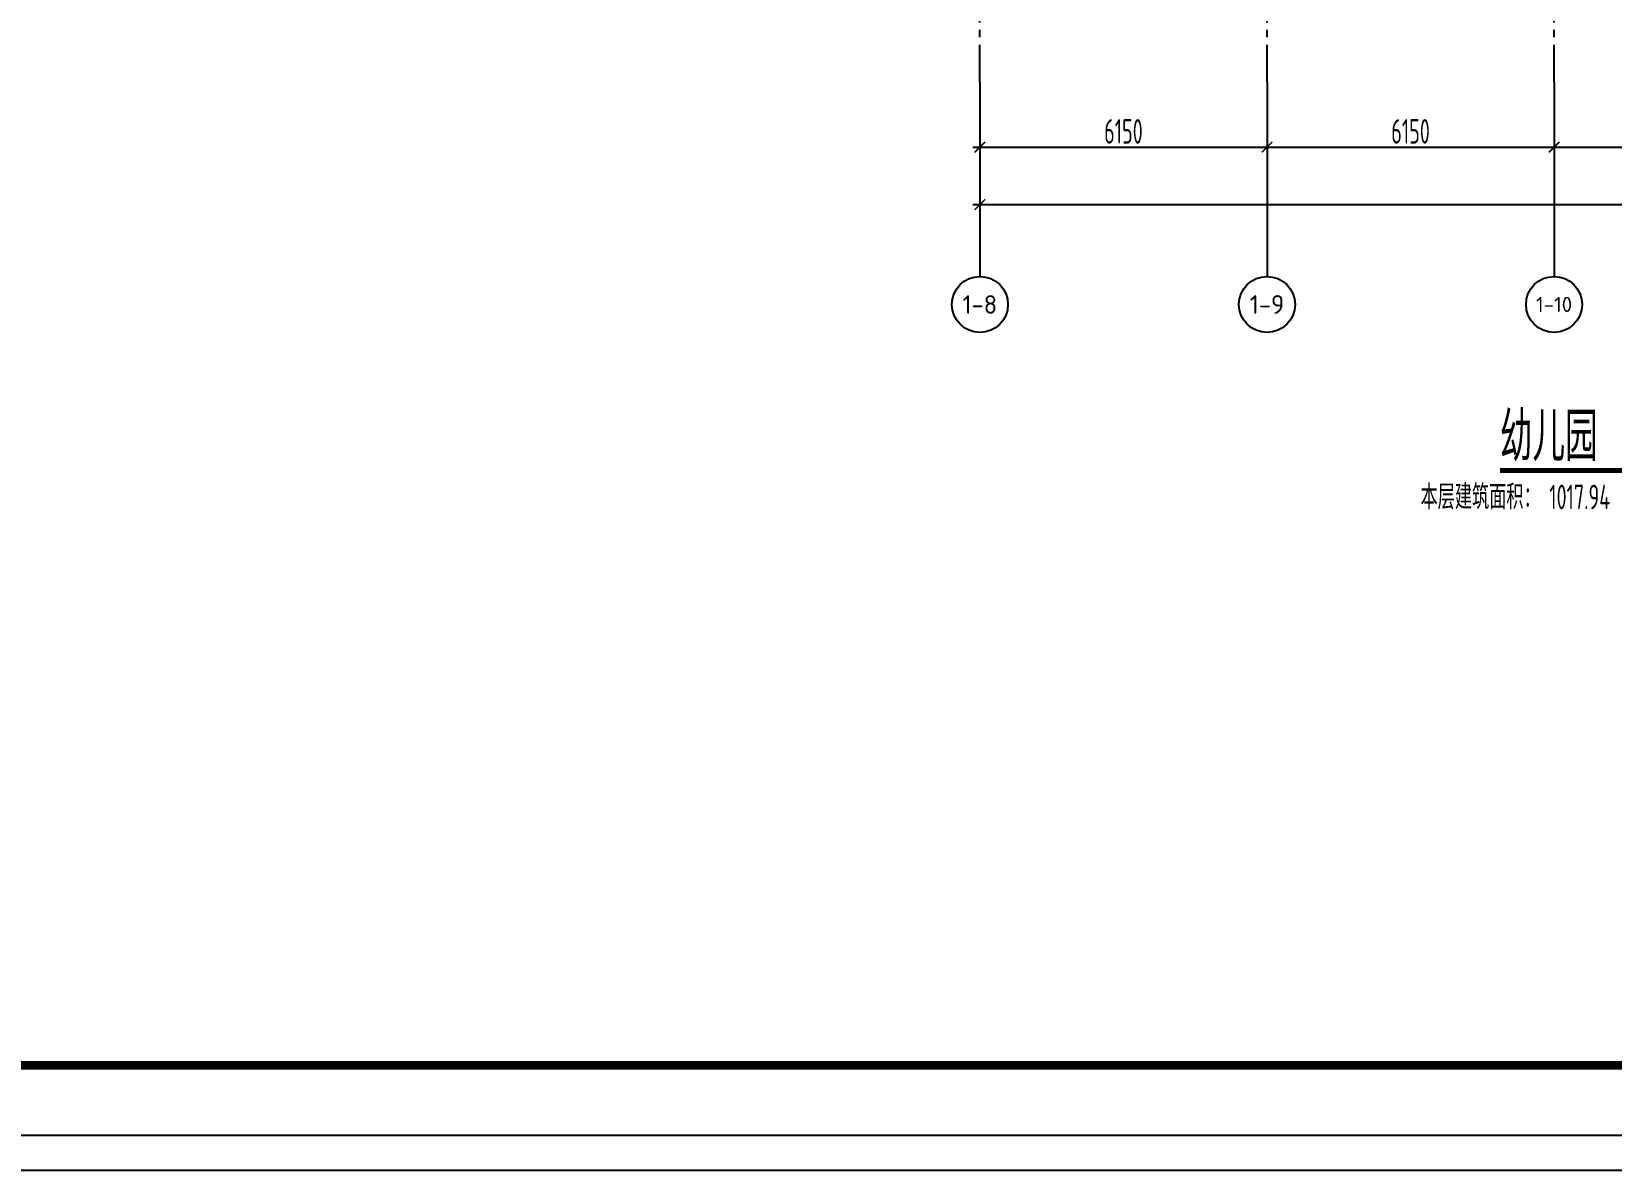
# Model space of a CAD drawing. Header units: millimetres. Extents: x -1048436 to -185795, y -983427 to 400387.
# Drawn here: x -749677 to -715835, y -85410 to -61020 of the extents above; entities that cross this region are included whole.
import ezdxf
from ezdxf.enums import TextEntityAlignment as Align

# ---------------------------------------------------------------- set-up
doc = ezdxf.new("R2010")
doc.units = ezdxf.units.MM
doc.header["$LTSCALE"] = 500
doc.linetypes.add('一层轴网$0$CENTER', pattern=[50.8, 31.75, -6.35, 6.35, -6.35])
for name, color, linetype in [('AXIS_TEXT', 7, 'Continuous'), ('C-SHET-TTLB', 11, 'Continuous'), ('PUB_TEXT', 7, 'Continuous'), ('一层轴网$0$建-文字', 4, 'Continuous'), ('一层轴网$0$建-符号', 150, 'Continuous'), ('一层轴网$0$建-轴线', 1, '一层轴网$0$CENTER'), ('建-符号', 13, 'Continuous'), ('通-图框-文字', 4, 'Continuous')]:
    doc.layers.add(name, color=color, linetype=linetype)
doc.styles.add('COMPLEX', font='COMPLEX')
doc.styles.add('ECADI', font='hzs.shx', dxfattribs={"width": 0.7, "bigfont": 'hztxt.shx'})
doc.styles.add('XD2008', font='xd-hzs.shx', dxfattribs={"width": 0.7, "bigfont": 'xd-hztxt.shx'})
doc.styles.add('一层轴网$0$XD2008', font='xd-hzs.shx', dxfattribs={"width": 0.7, "bigfont": 'xd-hztxt.shx'})
doc.styles.add('一层轴网$0$XD2008_T3', font='xd-hzs.shx', dxfattribs={"width": 0.7, "bigfont": 'xd-hztxt.shx'})
doc.dimstyles.new('一层轴网$0$XD100&&150', dxfattribs={"dimtxt": 525, "dimasz": 225, "dimexe": 150, "dimexo": 150, "dimgap": 75, "dimtad": 1, "dimdec": 0, "dimdsep": 46, "dimtxsty": '一层轴网$0$XD2008_T3', "dimblk": '一层轴网$0$_ARCHTICK', "dimcen": 2.5, "dimdle": 150, "dimclrt": 7, "dimaunit": 1, "dimadec": 0, "dimazin": 0, "dimtfac": 1, "dimtdec": 0, "dimtix": 1, "dimtmove": 0, "dimatfit": 3, "dimfxl": 1, "dimtolj": 1, "dimtzin": 0, "dimarcsym": 0})

# ---------------------------------------------------------------- blocks, each defined once
blk = doc.blocks.new('集团图框A0')
at = {"layer": 'C-SHET-TTLB'}
for points in [[(1015.73, -1212.37), (1015.73, -2063.37), (-183.27, -2063.37), (-183.27, -1212.37)], [(1010.73, -1217.37), (1010.73, -2058.37), (-178.27, -2058.37), (-178.27, -1217.37)]]:
    blk.add_lwpolyline(points, close=True, dxfattribs=at)
at = {"layer": 'C-SHET-TTLB', "const_width": 1.2}
blk.add_lwpolyline([(-159.87, -1227.37), (1000.73, -1227.37), (1000.73, -2048.37), (-159.87, -2048.37)], close=True, dxfattribs=at)
at = {"color": 2, "style": 'ECADI', "width": 0.7}
for tag, p in [('序号1', (929.61, -1745.73)), ('记要1', (957.8, -1745.75)), ('日期1', (993.15, -1745.56)), ('序号2', (929.61, -1751.61)), ('记要2', (957.8, -1751.63)), ('日期2', (993.15, -1751.44)), ('序号3', (929.61, -1757.47)), ('记要3', (957.8, -1757.49)), ('日期3', (993.15, -1757.31)), ('序号4', (929.61, -1763.36)), ('记要4', (957.8, -1763.38)), ('日期4', (993.15, -1763.19)), ('合作设计单位', (962.41, -1906.6)), ('审定人', (961.73, -1925.59)), ('审核人', (961.73, -1935.07)), ('设计总负责人', (961.73, -1944.83)), ('专业负责人', (961.73, -1955.56)), ('校对人', (961.73, -1965.81)), ('设计人', (961.73, -1975.68)), ('建设单位上', (964.26, -1983.78)), ('建设单位中', (964.26, -1987.74)), ('建设单位下', (964.26, -1991.58)), ('项目名称上', (964.24, -1996.15)), ('项目名称中', (964.24, -2000.23)), ('项目名称下', (964.24, -2004.18)), ('子项', (963.47, -2010.78)), ('图名上', (964.36, -2017.44)), ('图名中', (964.36, -2021.34)), ('图名下', (964.36, -2025.46)), ('工程编号', (946.99, -2031.42)), ('阶段', (983.81, -2031.45)), ('比例', (945.85, -2038.04)), ('专业', (983.61, -2037.82)), ('日期', (945.99, -2044.58)), ('图别、图号', (985.93, -2044.68))]:
    blk.add_attdef(tag, text='', height=3.5, dxfattribs=at).set_placement(p, align=Align.MIDDLE)
blk = doc.blocks.new('A0')
blk.add_blockref('集团图框A0', (-1070456.26, -656962.74))
blk = doc.blocks.new('_AXISO')
blk.add_circle((0, 0), 0.5)
at = {"layer": 'AXIS_TEXT', "style": 'COMPLEX', "width": 1.041667}
blk.add_attdef('A', text='', height=0.56, dxfattribs=at).set_placement((-0.25, -0.28), (0.25, -0.28), align=Align.FIT)
blk = doc.blocks.new('一层轴网$0$_ARCHTICK')
at = {"color": 0, "linetype": 'ByBlock', "const_width": 0.15}
blk.add_lwpolyline([(-0.5, -0.5), (0.5, 0.5)], dxfattribs=at)
blk = doc.blocks.new('*D3017')
at = {"layer": 'Defpoints', "color": 0, "transparency": 16777216}
for p in [(24000, -2500), (30150, -2500), (30150, -3900)]:
    blk.add_point(p, dxfattribs=at)
at = {"layer": '一层轴网$0$建-符号', "color": 0, "lineweight": -2, "transparency": 16777216}
for p, q in [((24000, -2650), (24000, -4050)), ((30150, -2650), (30150, -4050)), ((23850, -3900), (30300, -3900))]:
    blk.add_line(p, q, dxfattribs=at)
at = {"layer": '一层轴网$0$建-符号', "color": 0, "lineweight": -2, "transparency": 16777216, "xscale": 225, "yscale": 225, "zscale": 225, "rotation": 180}
blk.add_blockref('一层轴网$0$_ARCHTICK', (24000, -3900), dxfattribs=at)
at = {"layer": '一层轴网$0$建-符号', "color": 0, "lineweight": -2, "transparency": 16777216, "xscale": 225, "yscale": 225, "zscale": 225}
blk.add_blockref('一层轴网$0$_ARCHTICK', (30150, -3900), dxfattribs=at)
at = {"layer": '一层轴网$0$建-符号', "color": 7, "transparency": 16777216, "insert": (27075, -3562.5), "char_height": 525, "attachment_point": 5, "style": '一层轴网$0$XD2008_T3'}
blk.add_mtext('\\A1;6150', dxfattribs=at)
blk = doc.blocks.new('*D3018')
at = {"layer": 'Defpoints', "color": 0, "transparency": 16777216}
for p in [(30150, -2500), (36300, -2500), (36300, -3900)]:
    blk.add_point(p, dxfattribs=at)
at = {"layer": '一层轴网$0$建-符号', "color": 0, "lineweight": -2, "transparency": 16777216}
for p, q in [((30150, -2650), (30150, -4050)), ((36300, -2650), (36300, -4050)), ((30000, -3900), (36450, -3900))]:
    blk.add_line(p, q, dxfattribs=at)
at = {"layer": '一层轴网$0$建-符号', "color": 0, "lineweight": -2, "transparency": 16777216, "xscale": 225, "yscale": 225, "zscale": 225, "rotation": 180}
blk.add_blockref('一层轴网$0$_ARCHTICK', (30150, -3900), dxfattribs=at)
at = {"layer": '一层轴网$0$建-符号', "color": 0, "lineweight": -2, "transparency": 16777216, "xscale": 225, "yscale": 225, "zscale": 225}
blk.add_blockref('一层轴网$0$_ARCHTICK', (36300, -3900), dxfattribs=at)
at = {"layer": '一层轴网$0$建-符号', "color": 7, "transparency": 16777216, "insert": (33225, -3562.5), "char_height": 525, "attachment_point": 5, "style": '一层轴网$0$XD2008_T3'}
blk.add_mtext('\\A1;6150', dxfattribs=at)
blk = doc.blocks.new('*D3019')
at = {"layer": 'Defpoints', "color": 0, "transparency": 16777216}
for p in [(36300, -2500), (42450, -2500), (42450, -3900)]:
    blk.add_point(p, dxfattribs=at)
at = {"layer": '一层轴网$0$建-符号', "color": 0, "lineweight": -2, "transparency": 16777216}
for p, q in [((36300, -2650), (36300, -4050)), ((42450, -2650), (42450, -4050)), ((36150, -3900), (42600, -3900))]:
    blk.add_line(p, q, dxfattribs=at)
at = {"layer": '一层轴网$0$建-符号', "color": 0, "lineweight": -2, "transparency": 16777216, "xscale": 225, "yscale": 225, "zscale": 225, "rotation": 180}
blk.add_blockref('一层轴网$0$_ARCHTICK', (36300, -3900), dxfattribs=at)
at = {"layer": '一层轴网$0$建-符号', "color": 0, "lineweight": -2, "transparency": 16777216, "xscale": 225, "yscale": 225, "zscale": 225}
blk.add_blockref('一层轴网$0$_ARCHTICK', (42450, -3900), dxfattribs=at)
at = {"layer": '一层轴网$0$建-符号', "color": 7, "transparency": 16777216, "insert": (39375, -3562.5), "char_height": 525, "attachment_point": 5, "style": '一层轴网$0$XD2008_T3'}
blk.add_mtext('\\A1;6150', dxfattribs=at)
blk = doc.blocks.new('*D3026')
at = {"layer": 'Defpoints', "color": 0, "transparency": 16777216}
for p in [(24000, -4275), (74610, -4275), (74610, -5130)]:
    blk.add_point(p, dxfattribs=at)
at = {"layer": '一层轴网$0$建-符号', "color": 0, "lineweight": -2, "transparency": 16777216}
for p, q in [((24000, -4425), (24000, -5280)), ((74610, -4425), (74610, -5280)), ((23850, -5130), (74760, -5130))]:
    blk.add_line(p, q, dxfattribs=at)
at = {"layer": '一层轴网$0$建-符号', "color": 0, "lineweight": -2, "transparency": 16777216, "xscale": 225, "yscale": 225, "zscale": 225, "rotation": 180}
blk.add_blockref('一层轴网$0$_ARCHTICK', (24000, -5130), dxfattribs=at)
at = {"layer": '一层轴网$0$建-符号', "color": 0, "lineweight": -2, "transparency": 16777216, "xscale": 225, "yscale": 225, "zscale": 225}
blk.add_blockref('一层轴网$0$_ARCHTICK', (74610, -5130), dxfattribs=at)
at = {"layer": '一层轴网$0$建-符号', "color": 7, "transparency": 16777216, "insert": (49305, -4793), "char_height": 525, "attachment_point": 5, "style": '一层轴网$0$XD2008_T3'}
blk.add_mtext('\\A1;50610', dxfattribs=at)
blk = doc.blocks.new('A$C2C8523F8')
at = {"layer": '一层轴网$0$建-符号'}
for p, q in [((24000, -2500), (24000, -6670)), ((30150, -2500), (30150, -6670)), ((36300, -2500), (36300, -6670))]:
    blk.add_line(p, q, dxfattribs=at)
at = {"layer": '一层轴网$0$建-轴线', "ltscale": 0.05}
for points in [[(24000, -2500), (24000, 29500)], [(30150, -2500), (30150, 29500)], [(36300, -2500), (36300, 29500)]]:
    blk.add_lwpolyline(points, dxfattribs=at)
at = {"layer": '一层轴网$0$建-符号'}
ref = blk.add_blockref('_AXISO', (24000, -7270), dxfattribs=dict(at, xscale=1200, yscale=1200, zscale=1200))
ref.add_attrib('A', '1-8', dxfattribs={"layer": '一层轴网$0$建-文字', "height": 396.67, "style": '一层轴网$0$XD2008', "width": 0.808889}).set_placement((23629.8, -7468.3), (24370.2, -7468.3), align=Align.FIT)
ref = blk.add_blockref('_AXISO', (30150, -7270), dxfattribs=dict(at, xscale=1200, yscale=1200, zscale=1200))
ref.add_attrib('A', '1-9', dxfattribs={"layer": '一层轴网$0$建-文字', "height": 402.24, "style": '一层轴网$0$XD2008', "width": 0.80791}).set_placement((29781.3, -7471.1), (30518.7, -7471.1), align=Align.FIT)
ref = blk.add_blockref('_AXISO', (36300, -7270), dxfattribs=dict(at, xscale=1200, yscale=1200, zscale=1200))
ref.add_attrib('A', '1-10', dxfattribs={"layer": '一层轴网$0$建-文字', "height": 323.08, "style": '一层轴网$0$XD2008', "width": 0.78}).set_placement((35912.3, -7431.5), (36687.7, -7431.5), align=Align.FIT)
for p1, p2, distance, picture, middle in [((24000, -2500), (30150, -2500), -1400, '*D3017', (27075, -3562.5)), ((30150, -2500), (36300, -2500), -1400, '*D3018', (33225, -3562.5)), ((36300, -2500), (42450, -2500), -1400, '*D3019', (39375, -3562.5)), ((24000, -4275), (74610, -4275), -855, '*D3026', (49305, -4792.5))]:
    dim = blk.add_aligned_dim(p1=p1, p2=p2, distance=distance, dimstyle='一层轴网$0$XD100&&150', dxfattribs=at)
    dim.commit()
    dim.dimension.update_dxf_attribs({"geometry": picture, "text_midpoint": middle})

msp = doc.modelspace()

# ---------------------------------------------------------------- linework, layer by layer
at = {"layer": '建-符号', "const_width": 105}
msp.add_lwpolyline([(-718224.4, -70420.8), (-711984, -70420.8)], dxfattribs=at)

# ---------------------------------------------------------------- block references
at = {"xscale": 150, "yscale": 150, "zscale": 150}
msp.add_blockref('A0', (159799713.8, 98768506.5), dxfattribs=at)
msp.add_blockref('A$C2C8523F8', (-753362.7, -59594))

# ---------------------------------------------------------------- texts
at = {"layer": 'PUB_TEXT', "style": 'XD2008', "width": 0.7}
msp.add_text('幼儿园', height=1050, dxfattribs=at).set_placement((-718224.4, -70219))
at = {"layer": '通-图框-文字', "style": 'ECADI', "width": 0.7}
for s, p in [('本层建筑面积：', (-719923.8, -71249.3)), ('1017.94', (-717166.1, -71249.3))]:
    msp.add_text(s, height=525, dxfattribs=at).set_placement(p)

doc.saveas('drawing.dxf')
